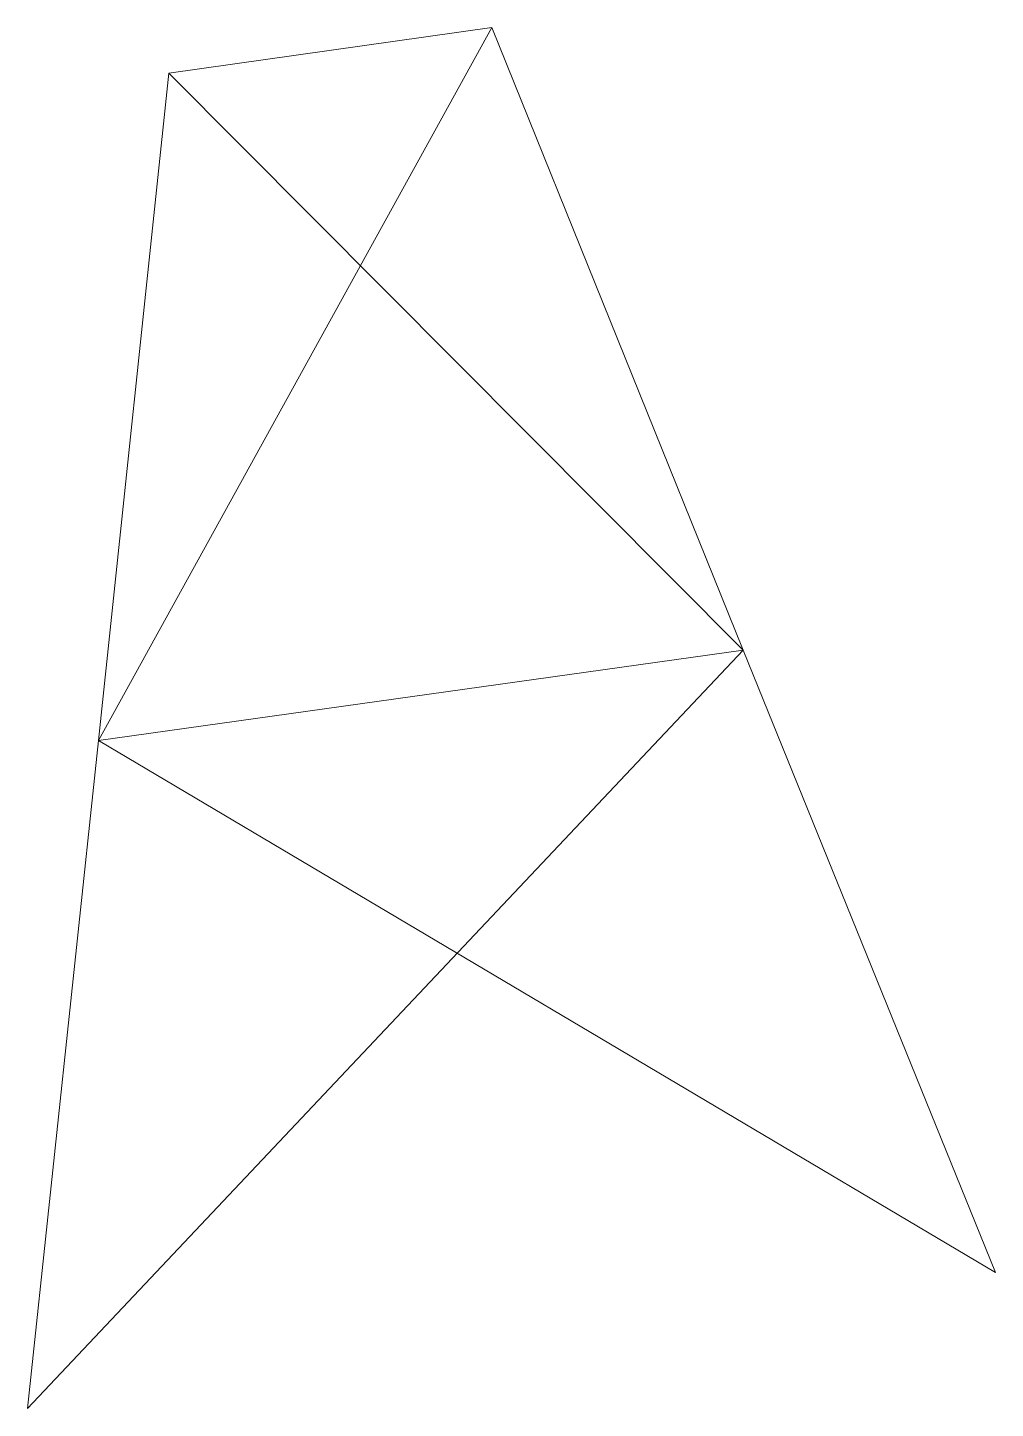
# Model space of a CAD drawing. Extents: x -21.9 to 21.9, y 1.3 to 52.7.
# Drawn here: x -21.934 to -19.953, y 49.9 to 52.726 of the extents above.
import ezdxf

# ---------------------------------------------------------------- set-up
doc = ezdxf.new("R2010")
doc.units = 0
doc.header["$MEASUREMENT"] = 0
doc.layers.add('L56X5', color=90, linetype='CONTINUOUS', lineweight=0)

msp = doc.modelspace()

# ---------------------------------------------------------------- linework, layer by layer
at = {"layer": 'L56X5'}
for p, q in [((-21.789, 51.267, 0.667), (-20.984, 52.726, 0.333)), ((-21.789, 51.267, -0.667), (-20.984, 52.726, -0.333)), ((-20.984, 52.726, 0.333), (-21.645, 52.633, 0.333)), ((-21.645, 52.633, -0.333), (-20.984, 52.726, -0.333)), ((-21.645, 52.633, 0.333), (-20.984, 52.726, -0.333)), ((-21.645, 52.633, -0.333), (-20.984, 52.726, 0.333)), ((-20.984, 52.726, -0.333), (-20.984, 52.726, 0.333)), ((-20.469, 51.452, 0.667), (-20.984, 52.726, -0.333)), ((-20.469, 51.452, -0.667), (-20.984, 52.726, 0.333)), ((-21.789, 51.267, -0.667), (-21.645, 52.633, 0.333)), ((-21.789, 51.267, 0.667), (-21.645, 52.633, -0.333)), ((-21.645, 52.633, 0.333), (-21.645, 52.633, -0.333)), ((-20.469, 51.452, -0.667), (-21.645, 52.633, -0.333)), ((-20.469, 51.452, 0.667), (-21.645, 52.633, 0.333)), ((-21.934, 49.9, 1), (-20.469, 51.452, 0.667)), ((-21.934, 49.9, -1), (-20.469, 51.452, -0.667)), ((-20.469, 51.452, 0.667), (-21.789, 51.267, 0.667)), ((-21.789, 51.267, -0.667), (-20.469, 51.452, -0.667)), ((-21.789, 51.267, 0.667), (-20.469, 51.452, -0.667)), ((-20.469, 51.452, 0.667), (-21.789, 51.267, -0.667)), ((-20.469, 51.452, -0.667), (-20.469, 51.452, 0.667)), ((-19.953, 50.178, 1), (-20.469, 51.452, -0.667)), ((-19.953, 50.178, -1), (-20.469, 51.452, 0.667)), ((-21.934, 49.9, -1), (-21.789, 51.267, 0.667)), ((-21.934, 49.9, 1), (-21.789, 51.267, -0.667)), ((-21.789, 51.267, -0.667), (-21.789, 51.267, 0.667)), ((-19.953, 50.178, -1), (-21.789, 51.267, -0.667)), ((-19.953, 50.178, 1), (-21.789, 51.267, 0.667))]:
    msp.add_line(p, q, dxfattribs=at)

doc.saveas('drawing.dxf')
